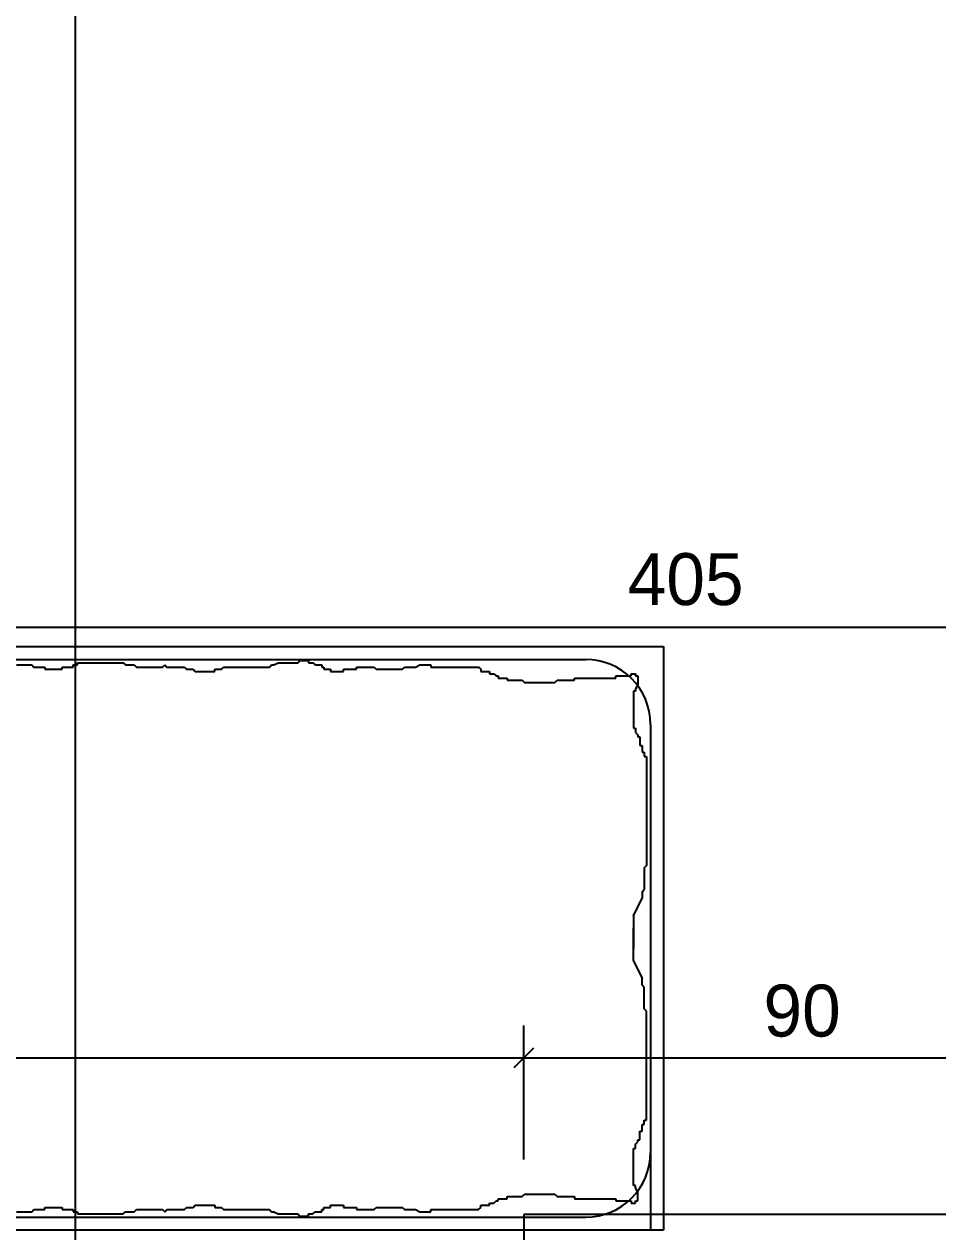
# Model space of a CAD drawing. Extents: x 182769.15 to 182771.38, y 101811.72 to 101812.21.
# Drawn here: x 182769.65499 to 182769.68316, y 101811.92059 to 101811.95784 of the extents above; entities that cross this region are included whole.
import ezdxf

# ---------------------------------------------------------------- set-up
doc = ezdxf.new("R2010")
doc.units = 0
doc.header["$MEASUREMENT"] = 0
doc.linetypes.add('DUZ', pattern=[500, 500])
doc.layers.get('0').update_dxf_attribs({"color": 1, "linetype": 'DUZ'})
for name, color, linetype in [('DENIZLIK', 25, 'Continuous'), ('iç yatay', 3, 'Continuous'), ('tefriş', 21, 'Continuous')]:
    doc.layers.add(name, color=color, linetype=linetype)
doc.styles.add('İÇ ÖLÇÜ', font='stylu.ttf', dxfattribs={"height": 8})

msp = doc.modelspace()

# ---------------------------------------------------------------- linework, layer by layer
at = {"color": 0, "linetype": 'ByBlock'}
for p, q in [((182769.670695, 101811.926255), (182769.670095, 101811.925655)), ((182769.670095, 101811.925655), (182769.670695, 101811.926255))]:
    msp.add_line(p, q, dxfattribs=at)
at = {"layer": 'DENIZLIK'}
for p, q in [((182769.688395, 101811.921124), (182769.670395, 101811.921124)), ((182769.670395, 101811.921124), (182769.670395, 101811.920324))]:
    msp.add_line(p, q, dxfattribs=at)
at = {"layer": 'iç yatay'}
for p, q in [((182769.656566, 101811.919424), (182769.656566, 101812.034224)), ((182769.634995, 101811.939244), (182769.716795, 101811.939244)), ((182769.670395, 101811.922824), (182769.670395, 101811.926955)), ((182769.670395, 101811.922824), (182769.670395, 101811.926955)), ((182769.635995, 101811.925955), (182769.670795, 101811.925955)), ((182769.669995, 101811.925955), (182769.688795, 101811.925955))]:
    msp.add_line(p, q, dxfattribs=at)
at = {"layer": 'tefriş'}
for p, q in [((182769.636699, 101811.938642), (182769.674699, 101811.938642)), ((182769.674699, 101811.938642), (182769.674699, 101811.920642)), ((182769.639099, 101811.938242), (182769.672299, 101811.938242)), ((182769.65475, 101811.938074), (182769.655221, 101811.938074)), ((182769.655221, 101811.938074), (182769.655288, 101811.938007)), ((182769.655288, 101811.938007), (182769.655624, 101811.938007)), ((182769.655624, 101811.938007), (182769.655624, 101811.93794)), ((182769.656162, 101811.93794), (182769.656162, 101811.938007)), ((182769.656162, 101811.938007), (182769.656498, 101811.938007)), ((182769.656498, 101811.938007), (182769.656498, 101811.938074)), ((182769.656498, 101811.938074), (182769.656632, 101811.938074)), ((182769.656632, 101811.938074), (182769.656632, 101811.938141)), ((182769.656632, 101811.938141), (182769.658043, 101811.938141)), ((182769.658043, 101811.938141), (182769.658111, 101811.938074)), ((182769.658111, 101811.938074), (182769.65838, 101811.938074)), ((182769.65838, 101811.938074), (182769.658447, 101811.938007)), ((182769.658447, 101811.938007), (182769.659253, 101811.938007)), ((182769.659253, 101811.938007), (182769.65932, 101811.938074)), ((182769.65932, 101811.938074), (182769.659388, 101811.938007)), ((182769.659388, 101811.938007), (182769.659925, 101811.938007)), ((182769.659925, 101811.938007), (182769.659993, 101811.93794)), ((182769.661068, 101811.93794), (182769.661135, 101811.938007)), ((182769.661135, 101811.938007), (182769.662547, 101811.938007)), ((182769.662547, 101811.938007), (182769.662614, 101811.938074)), ((182769.662614, 101811.938074), (182769.662681, 101811.938074)), ((182769.662681, 101811.938074), (182769.662815, 101811.938141)), ((182769.662815, 101811.938141), (182769.66342, 101811.938141)), ((182769.66342, 101811.938141), (182769.663488, 101811.938209)), ((182769.663488, 101811.938209), (182769.663756, 101811.938209)), ((182769.663756, 101811.938209), (182769.663756, 101811.938141)), ((182769.663756, 101811.938141), (182769.663891, 101811.938141)), ((182769.663891, 101811.938141), (182769.663958, 101811.938074)), ((182769.663958, 101811.938074), (182769.66416, 101811.938074)), ((182769.66416, 101811.938074), (182769.66416, 101811.938007)), ((182769.66416, 101811.938007), (182769.664227, 101811.938007)), ((182769.664227, 101811.938007), (182769.664227, 101811.93794)), ((182769.665235, 101811.93794), (182769.665235, 101811.938007)), ((182769.665235, 101811.938007), (182769.665773, 101811.938007)), ((182769.665773, 101811.938007), (182769.66584, 101811.93794)), ((182769.666646, 101811.93794), (182769.666714, 101811.938007)), ((182769.666714, 101811.938007), (182769.66705, 101811.938007)), ((182769.66705, 101811.938007), (182769.667184, 101811.938074)), ((182769.667184, 101811.938074), (182769.66752, 101811.938074)), ((182769.66752, 101811.938074), (182769.66752, 101811.938007)), ((182769.66752, 101811.938007), (182769.668999, 101811.938007)), ((182769.668999, 101811.938007), (182769.669066, 101811.93794)), ((182769.655624, 101811.93794), (182769.656162, 101811.93794)), ((182769.659993, 101811.93794), (182769.660194, 101811.93794)), ((182769.660194, 101811.93794), (182769.660261, 101811.937872)), ((182769.660261, 101811.937872), (182769.660866, 101811.937872)), ((182769.660866, 101811.937872), (182769.660866, 101811.93794)), ((182769.660866, 101811.93794), (182769.661068, 101811.93794)), ((182769.664227, 101811.93794), (182769.664428, 101811.93794)), ((182769.664428, 101811.93794), (182769.664428, 101811.937872)), ((182769.664428, 101811.937872), (182769.664832, 101811.937872)), ((182769.664832, 101811.937872), (182769.664832, 101811.93794)), ((182769.664832, 101811.93794), (182769.665235, 101811.93794)), ((182769.66584, 101811.93794), (182769.666646, 101811.93794)), ((182769.669066, 101811.93794), (182769.669066, 101811.937872)), ((182769.669066, 101811.937872), (182769.669335, 101811.937872)), ((182769.669335, 101811.937872), (182769.669335, 101811.937805)), ((182769.669335, 101811.937805), (182769.669469, 101811.937805)), ((182769.669469, 101811.937805), (182769.669536, 101811.937738)), ((182769.669536, 101811.937738), (182769.669604, 101811.937738)), ((182769.669604, 101811.937738), (182769.669604, 101811.93767)), ((182769.669604, 101811.93767), (182769.669873, 101811.93767)), ((182769.669873, 101811.93767), (182769.669873, 101811.937603)), ((182769.669873, 101811.937603), (182769.670343, 101811.937603)), ((182769.670343, 101811.937603), (182769.67041, 101811.937536)), ((182769.671351, 101811.937536), (182769.671418, 101811.937603)), ((182769.671418, 101811.937603), (182769.671956, 101811.937603)), ((182769.671956, 101811.937603), (182769.671956, 101811.93767)), ((182769.671956, 101811.93767), (182769.673233, 101811.93767)), ((182769.673233, 101811.937738), (182769.673704, 101811.937738)), ((182769.673233, 101811.93767), (182769.673233, 101811.937738)), ((182769.673704, 101811.937738), (182769.673704, 101811.937805)), ((182769.673704, 101811.937805), (182769.673838, 101811.937805)), ((182769.673838, 101811.937805), (182769.673838, 101811.937738)), ((182769.673838, 101811.937738), (182769.673905, 101811.937738)), ((182769.673905, 101811.937738), (182769.673905, 101811.937469)), ((182769.67041, 101811.937536), (182769.671351, 101811.937536)), ((182769.673838, 101811.937267), (182769.673771, 101811.937267)), ((182769.673771, 101811.937267), (182769.673771, 101811.936123)), ((182769.673905, 101811.937469), (182769.673838, 101811.937334)), ((182769.673838, 101811.937334), (182769.673838, 101811.937267)), ((182769.673771, 101811.936123), (182769.673838, 101811.936123)), ((182769.673838, 101811.936123), (182769.673838, 101811.935989)), ((182769.674299, 101811.936242), (182769.674299, 101811.920642)), ((182769.673838, 101811.935989), (182769.673905, 101811.935921)), ((182769.673905, 101811.935921), (182769.673905, 101811.935854)), ((182769.673905, 101811.935854), (182769.673972, 101811.935854)), ((182769.673972, 101811.935854), (182769.673972, 101811.935585)), ((182769.673972, 101811.935585), (182769.67404, 101811.935585)), ((182769.67404, 101811.935585), (182769.67404, 101811.935383)), ((182769.67404, 101811.935383), (182769.674107, 101811.935383)), ((182769.674107, 101811.935383), (182769.674107, 101811.935249)), ((182769.674107, 101811.935249), (182769.674174, 101811.935249)), ((182769.674174, 101811.935249), (182769.674174, 101811.931885)), ((182769.674174, 101811.931885), (182769.674107, 101811.931818)), ((182769.674107, 101811.931818), (182769.674107, 101811.931145)), ((182769.673771, 101811.930338), (182769.67404, 101811.930876)), ((182769.67404, 101811.931078), (182769.674107, 101811.931145)), ((182769.67404, 101811.931078), (182769.67404, 101811.930876)), ((182769.673771, 101811.930338), (182769.673771, 101811.929329)), ((182769.673771, 101811.928945), (182769.673771, 101811.929954)), ((182769.673771, 101811.928945), (182769.67404, 101811.928407)), ((182769.67404, 101811.928205), (182769.67404, 101811.928407)), ((182769.67404, 101811.928205), (182769.674107, 101811.928138)), ((182769.674107, 101811.927465), (182769.674107, 101811.928138)), ((182769.674174, 101811.927398), (182769.674107, 101811.927465)), ((182769.674174, 101811.924034), (182769.674174, 101811.927398)), ((182769.67404, 101811.9239), (182769.674107, 101811.9239)), ((182769.67404, 101811.923698), (182769.67404, 101811.9239)), ((182769.674107, 101811.924034), (182769.674174, 101811.924034)), ((182769.674107, 101811.9239), (182769.674107, 101811.924034)), ((182769.673905, 101811.923429), (182769.673972, 101811.923429)), ((182769.673905, 101811.923362), (182769.673905, 101811.923429)), ((182769.673972, 101811.923698), (182769.67404, 101811.923698)), ((182769.673972, 101811.923429), (182769.673972, 101811.923698)), ((182769.673771, 101811.92316), (182769.673838, 101811.92316)), ((182769.673771, 101811.922016), (182769.673771, 101811.92316)), ((182769.673838, 101811.923294), (182769.673905, 101811.923362)), ((182769.673838, 101811.92316), (182769.673838, 101811.923294)), ((182769.673838, 101811.922016), (182769.673771, 101811.922016)), ((182769.673838, 101811.921949), (182769.673838, 101811.922016)), ((182769.673905, 101811.921814), (182769.673838, 101811.921949)), ((182769.669604, 101811.921613), (182769.669873, 101811.921613)), ((182769.669604, 101811.921545), (182769.669604, 101811.921613)), ((182769.669873, 101811.92168), (182769.670343, 101811.92168)), ((182769.669873, 101811.921613), (182769.669873, 101811.92168)), ((182769.670343, 101811.92168), (182769.67041, 101811.921747)), ((182769.67041, 101811.921747), (182769.671351, 101811.921747)), ((182769.671351, 101811.921747), (182769.671418, 101811.92168)), ((182769.671418, 101811.92168), (182769.671956, 101811.92168)), ((182769.671956, 101811.92168), (182769.671956, 101811.921613)), ((182769.671956, 101811.921613), (182769.673233, 101811.921613)), ((182769.673233, 101811.921613), (182769.673233, 101811.921545)), ((182769.673905, 101811.921545), (182769.673905, 101811.921814)), ((182769.65475, 101811.921209), (182769.655221, 101811.921209)), ((182769.655221, 101811.921209), (182769.655288, 101811.921276)), ((182769.655288, 101811.921276), (182769.655624, 101811.921276)), ((182769.655624, 101811.921344), (182769.656162, 101811.921344)), ((182769.655624, 101811.921276), (182769.655624, 101811.921344)), ((182769.656162, 101811.921344), (182769.656162, 101811.921276)), ((182769.656162, 101811.921276), (182769.656498, 101811.921276)), ((182769.656498, 101811.921276), (182769.656498, 101811.921209)), ((182769.656498, 101811.921209), (182769.656632, 101811.921209)), ((182769.656632, 101811.921209), (182769.656632, 101811.921142)), ((182769.658043, 101811.921142), (182769.658111, 101811.921209)), ((182769.658111, 101811.921209), (182769.65838, 101811.921209)), ((182769.65838, 101811.921209), (182769.658447, 101811.921276)), ((182769.658447, 101811.921276), (182769.659253, 101811.921276)), ((182769.659253, 101811.921276), (182769.65932, 101811.921209)), ((182769.65932, 101811.921209), (182769.659388, 101811.921276)), ((182769.659388, 101811.921276), (182769.659925, 101811.921276)), ((182769.659925, 101811.921276), (182769.659993, 101811.921344)), ((182769.659993, 101811.921344), (182769.660194, 101811.921344)), ((182769.660194, 101811.921344), (182769.660261, 101811.921411)), ((182769.660261, 101811.921411), (182769.660866, 101811.921411)), ((182769.660866, 101811.921411), (182769.660866, 101811.921344)), ((182769.660866, 101811.921344), (182769.661068, 101811.921344)), ((182769.661068, 101811.921344), (182769.661135, 101811.921276)), ((182769.661135, 101811.921276), (182769.662547, 101811.921276)), ((182769.662547, 101811.921276), (182769.662614, 101811.921209)), ((182769.662614, 101811.921209), (182769.662681, 101811.921209)), ((182769.662681, 101811.921209), (182769.662815, 101811.921142)), ((182769.663891, 101811.921142), (182769.663958, 101811.921209)), ((182769.663958, 101811.921209), (182769.66416, 101811.921209)), ((182769.66416, 101811.921276), (182769.664227, 101811.921276)), ((182769.66416, 101811.921209), (182769.66416, 101811.921276)), ((182769.664227, 101811.921276), (182769.664227, 101811.921344)), ((182769.664227, 101811.921344), (182769.664428, 101811.921344)), ((182769.664428, 101811.921411), (182769.664832, 101811.921411)), ((182769.664428, 101811.921344), (182769.664428, 101811.921411)), ((182769.664832, 101811.921411), (182769.664832, 101811.921344)), ((182769.664832, 101811.921344), (182769.665235, 101811.921344)), ((182769.665235, 101811.921344), (182769.665235, 101811.921276)), ((182769.665235, 101811.921276), (182769.665773, 101811.921276)), ((182769.665773, 101811.921276), (182769.66584, 101811.921344)), ((182769.66584, 101811.921344), (182769.666646, 101811.921344)), ((182769.666646, 101811.921344), (182769.666714, 101811.921276)), ((182769.666714, 101811.921276), (182769.66705, 101811.921276)), ((182769.66705, 101811.921276), (182769.667184, 101811.921209)), ((182769.667184, 101811.921209), (182769.66752, 101811.921209)), ((182769.66752, 101811.921276), (182769.668999, 101811.921276)), ((182769.66752, 101811.921209), (182769.66752, 101811.921276)), ((182769.668999, 101811.921276), (182769.669066, 101811.921344)), ((182769.669066, 101811.921411), (182769.669335, 101811.921411)), ((182769.669066, 101811.921344), (182769.669066, 101811.921411)), ((182769.669335, 101811.921478), (182769.669469, 101811.921478)), ((182769.669335, 101811.921411), (182769.669335, 101811.921478)), ((182769.669469, 101811.921478), (182769.669536, 101811.921545)), ((182769.669536, 101811.921545), (182769.669604, 101811.921545)), ((182769.673233, 101811.921545), (182769.673704, 101811.921545)), ((182769.673704, 101811.921545), (182769.673704, 101811.921478)), ((182769.673704, 101811.921478), (182769.673838, 101811.921478)), ((182769.673838, 101811.921545), (182769.673905, 101811.921545)), ((182769.673838, 101811.921478), (182769.673838, 101811.921545)), ((182769.639099, 101811.921042), (182769.672299, 101811.921042)), ((182769.656632, 101811.921142), (182769.658043, 101811.921142)), ((182769.662815, 101811.921142), (182769.66342, 101811.921142)), ((182769.66342, 101811.921142), (182769.663488, 101811.921075)), ((182769.663488, 101811.921075), (182769.663756, 101811.921075)), ((182769.663756, 101811.921142), (182769.663891, 101811.921142)), ((182769.663756, 101811.921075), (182769.663756, 101811.921142)), ((182769.674699, 101811.920642), (182769.636699, 101811.920642))]:
    msp.add_line(p, q, dxfattribs=at)
for centre, start, end in [((182769.672299, 101811.936242), 0, 90), ((182769.672299, 101811.923042), 270, 0)]:
    msp.add_arc(centre, 0.002, start, end, dxfattribs=at)

# ---------------------------------------------------------------- texts
at = {"layer": 'iç yatay', "color": 11, "style": 'İÇ ÖLÇÜ'}
for s, p in [('405', (182769.673596, 101811.939921)), ('90', (182769.677782, 101811.926614))]:
    msp.add_text(s, height=0.0016, dxfattribs=at).set_placement(p)

doc.saveas('drawing.dxf')
